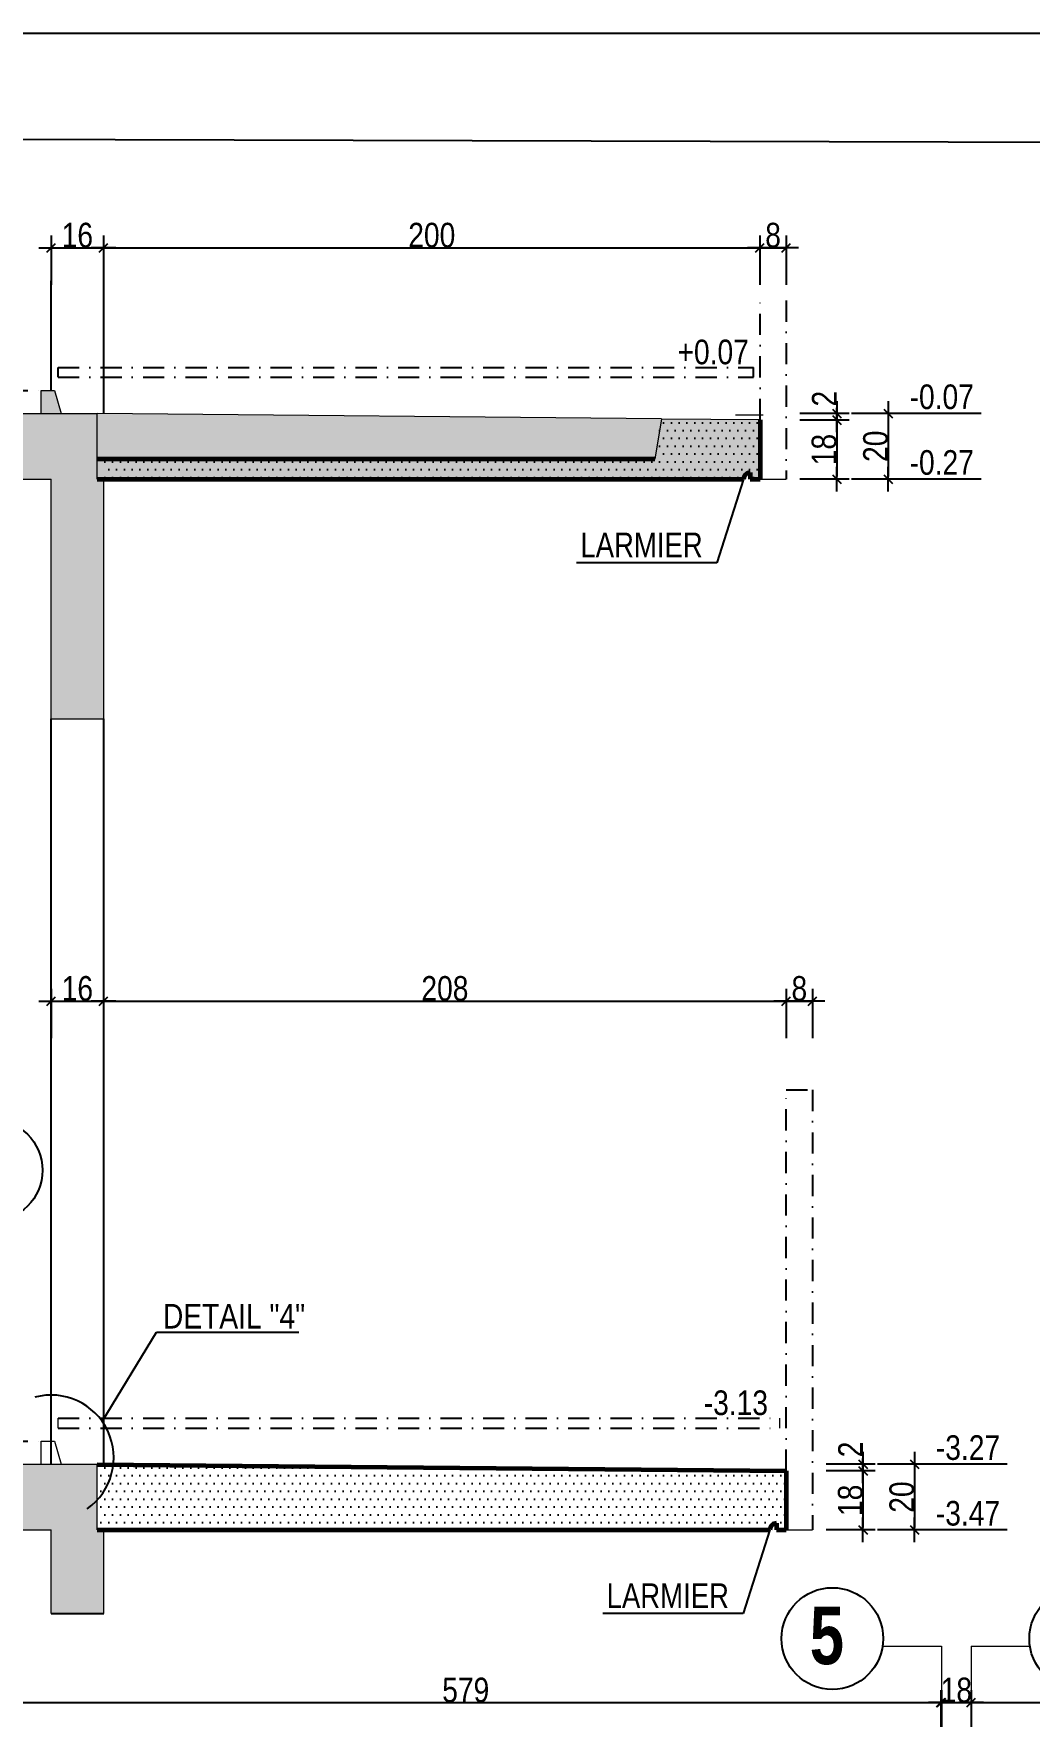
# Model space of a CAD drawing. Header units: centimetres. Extents: x 13865 to 22908, y -23237 to -19037.
# Drawn here: x 19495 to 20102, y -20062 to -19037 of the extents above; entities that cross this region are included whole.
import ezdxf
from ezdxf.enums import TextEntityAlignment as Align

# ---------------------------------------------------------------- set-up
doc = ezdxf.new("R2010")
doc.units = ezdxf.units.CM
doc.header["$LTSCALE"] = 25.4
doc.header["$PDMODE"] = 1
doc.header["$PDSIZE"] = -2
doc.linetypes.add('TIRETPTX2', pattern=[50.8, 25.4, -12.7, 0, -12.7])
for name, color, linetype in [('01_cote_gen', 4, 'Continuous'), ('01_linteaux', 2, 'Continuous'), ('01_poch_BN', 9, 'Continuous'), ('01_texte', 230, 'Continuous'), ('AA_COTES', 2, 'Continuous')]:
    doc.layers.add(name, color=color, linetype=linetype)
doc.layers.add('01_murs_coup', color=5, linetype='Continuous', lineweight=60)
doc.layers.add('01_tram_axes', color=2, linetype='TIRETPTX2', lineweight=9)
doc.styles.add('ARIAL NA', font='ARIALN.TTF')
doc.styles.add('impact', font='impact.ttf')
doc.styles.add('MATTE_TXT', font='arial.ttf')
doc.styles.add('STYLE2', font='ARIALN.TTF')
doc.dimstyles.new('JB25', dxfattribs={"dimscale": 0.1, "dimtxt": 150, "dimasz": 15, "dimexe": 0.1, "dimexo": 0.1, "dimgap": 0.09, "dimtad": 1, "dimdec": 1, "dimlfac": 0.5, "dimdsep": 46, "dimtxsty": 'STYLE2', "dimblk1": 'BOND_G', "dimblk2": 'BOND_D', "dimsah": 1, "dimcen": 1.5, "dimdle": 0.01, "dimse1": 1, "dimse2": 1, "dimclrd": 4, "dimclre": 2, "dimclrt": 6, "dimazin": 2, "dimtfac": 2.333333, "dimtdec": 1, "dimtix": 1, "dimtmove": 2, "dimatfit": 3, "dimldrblk": 'BOND_G', "dimfxl": 1, "dimtolj": 1, "dimtzin": 0, "dimarcsym": 0})
doc.dimstyles.new('JB50', dxfattribs={"dimscale": 0.1, "dimtxt": 150, "dimasz": 15, "dimexe": 0.1, "dimexo": 0.1, "dimgap": 0.09, "dimtad": 1, "dimdec": 1, "dimdsep": 46, "dimtxsty": 'STYLE2', "dimblk1": 'BOND_G', "dimblk2": 'BOND_D', "dimsah": 1, "dimcen": 1.5, "dimdle": 0.01, "dimse1": 1, "dimse2": 1, "dimclrd": 4, "dimclre": 2, "dimclrt": 6, "dimazin": 2, "dimtfac": 2.333333, "dimtdec": 1, "dimtix": 1, "dimtmove": 2, "dimatfit": 3, "dimldrblk": 'BOND_G', "dimfxl": 1, "dimtolj": 1, "dimtzin": 0, "dimarcsym": 0})

# ---------------------------------------------------------------- blocks, each defined once
blk = doc.blocks.new('BOND_G')
at = {"layer": 'AA_COTES', "color": 0}
for p, q in [((0, -5), (0, 15)), ((5, 0), (-5, 0)), ((1.77, 1.77), (-1.77, -1.77))]:
    blk.add_line(p, q, dxfattribs=at)
blk = doc.blocks.new('BOND_D')
at = {"layer": 'AA_COTES', "color": 0}
for p, q in [((5, 0), (-5, 0)), ((-1.77, -1.77), (1.77, 1.77)), ((0, 5), (0, -15))]:
    blk.add_line(p, q, dxfattribs=at)
blk = doc.blocks.new('*D503')
at = {"layer": '01_cote_gen', "color": 4, "lineweight": -2, "ltscale": 0.1, "transparency": 16777216}
blk.add_line((20032, -19909.7), (20032, -19946.7), dxfattribs=at)
at = {"layer": 'Defpoints', "color": 0, "ltscale": 0.1, "transparency": 16777216}
for p in [(19497.5, -19908.2), (19536.7, -19948.2), (20032, -19948.2)]:
    blk.add_point(p, dxfattribs=at)
at = {"layer": '01_cote_gen', "color": 4, "lineweight": -2, "ltscale": 0.1, "transparency": 16777216, "xscale": 1.5, "yscale": 1.5, "zscale": 1.5}
for name, p, rotation in [('BOND_G', (20032, -19908.2), 90), ('BOND_D', (20032, -19948.2), 270)]:
    blk.add_blockref(name, p, dxfattribs=dict(at, rotation=rotation))
at = {"layer": '01_cote_gen', "color": 6, "ltscale": 0.1, "transparency": 16777216, "insert": (20024.3, -19928.2), "char_height": 15, "attachment_point": 5, "rotation": 90, "style": 'STYLE2'}
blk.add_mtext('\\A1;20', dxfattribs=at)
blk = doc.blocks.new('*D504')
at = {"layer": '01_cote_gen', "color": 4, "lineweight": -2, "ltscale": 0.1, "transparency": 16777216}
blk.add_line((20000.6, -19913.7), (20000.6, -19946.7), dxfattribs=at)
at = {"layer": 'Defpoints', "color": 0, "ltscale": 0.1, "transparency": 16777216}
for p in [(19985.5, -19912.2), (19929.5, -19948.2), (20000.6, -19948.2)]:
    blk.add_point(p, dxfattribs=at)
at = {"layer": '01_cote_gen', "color": 4, "lineweight": -2, "ltscale": 0.1, "transparency": 16777216, "xscale": 1.5, "yscale": 1.5, "zscale": 1.5}
for name, p, rotation in [('BOND_G', (20000.6, -19912.2), 90), ('BOND_D', (20000.6, -19948.2), 270)]:
    blk.add_blockref(name, p, dxfattribs=dict(at, rotation=rotation))
at = {"layer": '01_cote_gen', "color": 6, "ltscale": 0.1, "transparency": 16777216, "insert": (19992.9, -19930.2), "char_height": 15, "attachment_point": 5, "rotation": 90, "style": 'STYLE2'}
blk.add_mtext('\\A1;18', dxfattribs=at)
blk = doc.blocks.new('*D505')
at = {"layer": '01_cote_gen', "color": 4, "lineweight": -2, "ltscale": 0.1, "transparency": 16777216}
blk.add_line((20000.6, -19909.7), (20000.6, -19910.7), dxfattribs=at)
at = {"layer": 'Defpoints', "color": 0, "ltscale": 0.1, "transparency": 16777216}
for p in [(20000.6, -19912.2), (20008.1, -19912.2), (20008.8, -19908.2)]:
    blk.add_point(p, dxfattribs=at)
at = {"layer": '01_cote_gen', "color": 4, "lineweight": -2, "ltscale": 0.1, "transparency": 16777216, "xscale": 1.5, "yscale": 1.5, "zscale": 1.5}
for name, p, rotation in [('BOND_G', (20000.6, -19908.2), 90), ('BOND_D', (20000.6, -19912.2), 270)]:
    blk.add_blockref(name, p, dxfattribs=dict(at, rotation=rotation))
at = {"layer": '01_cote_gen', "color": 6, "ltscale": 0.1, "transparency": 16777216, "insert": (19993, -19899.2), "char_height": 15, "attachment_point": 5, "rotation": 90, "style": 'STYLE2'}
blk.add_mtext('\\A1;2', dxfattribs=at)
blk = doc.blocks.new('*D506')
at = {"layer": '01_cote_gen', "color": 4, "lineweight": -2, "ltscale": 0.1, "transparency": 16777216}
blk.add_line((19539.3, -19626.2), (19952.3, -19626.2), dxfattribs=at)
at = {"layer": 'Defpoints', "color": 0, "ltscale": 0.1, "transparency": 16777216}
for p in [(19953.8, -19626.2), (19537.8, -19648.7), (19953.8, -19664)]:
    blk.add_point(p, dxfattribs=at)
at = {"layer": '01_cote_gen', "color": 4, "lineweight": -2, "ltscale": 0.1, "transparency": 16777216, "xscale": 1.5, "yscale": 1.5, "zscale": 1.5, "rotation": 180}
blk.add_blockref('BOND_G', (19537.8, -19626.2), dxfattribs=at)
at = {"layer": '01_cote_gen', "color": 4, "lineweight": -2, "ltscale": 0.1, "transparency": 16777216, "xscale": 1.5, "yscale": 1.5, "zscale": 1.5}
blk.add_blockref('BOND_D', (19953.8, -19626.2), dxfattribs=at)
at = {"layer": '01_cote_gen', "color": 6, "ltscale": 0.1, "transparency": 16777216, "insert": (19745.8, -19618.5), "char_height": 15, "attachment_point": 5, "style": 'STYLE2'}
blk.add_mtext('\\A1;208', dxfattribs=at)
blk = doc.blocks.new('*D507')
at = {"layer": '01_cote_gen', "color": 4, "lineweight": -2, "ltscale": 0.1, "transparency": 16777216}
blk.add_line((19955.3, -19626.2), (19968.3, -19626.2), dxfattribs=at)
at = {"layer": 'Defpoints', "color": 0, "ltscale": 0.1, "transparency": 16777216}
for p in [(19969.8, -19626.2), (19953.8, -19633.7), (19969.8, -19639.2)]:
    blk.add_point(p, dxfattribs=at)
at = {"layer": '01_cote_gen', "color": 4, "lineweight": -2, "ltscale": 0.1, "transparency": 16777216, "xscale": 1.5, "yscale": 1.5, "zscale": 1.5, "rotation": 180}
blk.add_blockref('BOND_G', (19953.8, -19626.2), dxfattribs=at)
at = {"layer": '01_cote_gen', "color": 4, "lineweight": -2, "ltscale": 0.1, "transparency": 16777216, "xscale": 1.5, "yscale": 1.5, "zscale": 1.5}
blk.add_blockref('BOND_D', (19969.8, -19626.2), dxfattribs=at)
at = {"layer": '01_cote_gen', "color": 6, "ltscale": 0.1, "transparency": 16777216, "insert": (19961.8, -19618.5), "char_height": 15, "attachment_point": 5, "style": 'STYLE2'}
blk.add_mtext('\\A1;8', dxfattribs=at)
blk = doc.blocks.new('*D508')
at = {"layer": '01_cote_gen', "color": 4, "lineweight": -2, "ltscale": 200, "transparency": 16777216}
blk.add_line((19507.3, -19626.2), (19536.3, -19626.2), dxfattribs=at)
at = {"layer": 'Defpoints', "color": 0, "ltscale": 200, "transparency": 16777216}
for p in [(19537.8, -19626.2), (19505.8, -19690.7), (19537.8, -19690.7)]:
    blk.add_point(p, dxfattribs=at)
at = {"layer": '01_cote_gen', "color": 4, "lineweight": -2, "ltscale": 200, "transparency": 16777216, "xscale": 1.5, "yscale": 1.5, "zscale": 1.5, "rotation": 180}
blk.add_blockref('BOND_G', (19505.8, -19626.2), dxfattribs=at)
at = {"layer": '01_cote_gen', "color": 4, "lineweight": -2, "ltscale": 200, "transparency": 16777216, "xscale": 1.5, "yscale": 1.5, "zscale": 1.5}
blk.add_blockref('BOND_D', (19537.8, -19626.2), dxfattribs=at)
at = {"layer": '01_cote_gen', "color": 6, "ltscale": 200, "transparency": 16777216, "insert": (19521.8, -19618.5), "char_height": 15, "attachment_point": 5, "style": 'STYLE2'}
blk.add_mtext('\\A1;16', dxfattribs=at)
blk = doc.blocks.new('*D509')
at = {"layer": '01_cote_gen', "color": 4, "lineweight": -2, "ltscale": 0.1, "transparency": 16777216}
blk.add_line((20016, -19269.7), (20016, -19306.7), dxfattribs=at)
at = {"layer": 'Defpoints', "color": 0, "ltscale": 0.1, "transparency": 16777216}
for p in [(19497.5, -19268.2), (19536.7, -19308.2), (20016, -19308.2)]:
    blk.add_point(p, dxfattribs=at)
at = {"layer": '01_cote_gen', "color": 4, "lineweight": -2, "ltscale": 0.1, "transparency": 16777216, "xscale": 1.5, "yscale": 1.5, "zscale": 1.5}
for name, p, rotation in [('BOND_G', (20016, -19268.2), 90), ('BOND_D', (20016, -19308.2), 270)]:
    blk.add_blockref(name, p, dxfattribs=dict(at, rotation=rotation))
at = {"layer": '01_cote_gen', "color": 6, "ltscale": 0.1, "transparency": 16777216, "insert": (20008.3, -19288.2), "char_height": 15, "attachment_point": 5, "rotation": 90, "style": 'STYLE2'}
blk.add_mtext('\\A1;20', dxfattribs=at)
blk = doc.blocks.new('*D510')
at = {"layer": '01_cote_gen', "color": 4, "lineweight": -2, "ltscale": 0.1, "transparency": 16777216}
blk.add_line((19984.6, -19273.7), (19984.6, -19306.7), dxfattribs=at)
at = {"layer": 'Defpoints', "color": 0, "ltscale": 0.1, "transparency": 16777216}
for p in [(19969.5, -19272.2), (19913.5, -19308.2), (19984.6, -19308.2)]:
    blk.add_point(p, dxfattribs=at)
at = {"layer": '01_cote_gen', "color": 4, "lineweight": -2, "ltscale": 0.1, "transparency": 16777216, "xscale": 1.5, "yscale": 1.5, "zscale": 1.5}
for name, p, rotation in [('BOND_G', (19984.6, -19272.2), 90), ('BOND_D', (19984.6, -19308.2), 270)]:
    blk.add_blockref(name, p, dxfattribs=dict(at, rotation=rotation))
at = {"layer": '01_cote_gen', "color": 6, "ltscale": 0.1, "transparency": 16777216, "insert": (19976.9, -19290.2), "char_height": 15, "attachment_point": 5, "rotation": 90, "style": 'STYLE2'}
blk.add_mtext('\\A1;18', dxfattribs=at)
blk = doc.blocks.new('*D511')
at = {"layer": '01_cote_gen', "color": 4, "lineweight": -2, "ltscale": 0.1, "transparency": 16777216}
blk.add_line((19984.6, -19269.7), (19984.6, -19270.7), dxfattribs=at)
at = {"layer": 'Defpoints', "color": 0, "ltscale": 0.1, "transparency": 16777216}
for p in [(19984.6, -19272.2), (19992.1, -19272.2), (19992.8, -19268.2)]:
    blk.add_point(p, dxfattribs=at)
at = {"layer": '01_cote_gen', "color": 4, "lineweight": -2, "ltscale": 0.1, "transparency": 16777216, "xscale": 1.5, "yscale": 1.5, "zscale": 1.5}
for name, p, rotation in [('BOND_G', (19984.6, -19268.2), 90), ('BOND_D', (19984.6, -19272.2), 270)]:
    blk.add_blockref(name, p, dxfattribs=dict(at, rotation=rotation))
at = {"layer": '01_cote_gen', "color": 6, "ltscale": 0.1, "transparency": 16777216, "insert": (19977, -19259.2), "char_height": 15, "attachment_point": 5, "rotation": 90, "style": 'STYLE2'}
blk.add_mtext('\\A1;2', dxfattribs=at)
blk = doc.blocks.new('*D515')
at = {"layer": '01_cote_gen', "color": 4, "lineweight": -2, "transparency": 16777216}
blk.add_line((19539.3, -19167.3), (19936.3, -19167.3), dxfattribs=at)
at = {"layer": 'Defpoints', "color": 0, "transparency": 16777216}
for p in [(19937.8, -19167.3), (19937.8, -19199.4), (19537.8, -19324.7)]:
    blk.add_point(p, dxfattribs=at)
at = {"layer": '01_cote_gen', "color": 4, "lineweight": -2, "transparency": 16777216, "xscale": 1.5, "yscale": 1.5, "zscale": 1.5, "rotation": 180}
blk.add_blockref('BOND_G', (19537.8, -19167.3), dxfattribs=at)
at = {"layer": '01_cote_gen', "color": 4, "lineweight": -2, "transparency": 16777216, "xscale": 1.5, "yscale": 1.5, "zscale": 1.5}
blk.add_blockref('BOND_D', (19937.8, -19167.3), dxfattribs=at)
at = {"layer": '01_cote_gen', "color": 6, "transparency": 16777216, "insert": (19737.8, -19159.7), "char_height": 15, "attachment_point": 5, "style": 'STYLE2'}
blk.add_mtext('\\A1;200', dxfattribs=at)
blk = doc.blocks.new('*D516')
at = {"layer": '01_cote_gen', "color": 4, "lineweight": -2, "transparency": 16777216}
blk.add_line((19939.3, -19167.3), (19952.3, -19167.3), dxfattribs=at)
at = {"layer": 'Defpoints', "color": 0, "transparency": 16777216}
for p in [(19937.8, -19174.8), (19953.8, -19167.3), (19953.8, -19199.4)]:
    blk.add_point(p, dxfattribs=at)
at = {"layer": '01_cote_gen', "color": 4, "lineweight": -2, "transparency": 16777216, "xscale": 1.5, "yscale": 1.5, "zscale": 1.5, "rotation": 180}
blk.add_blockref('BOND_G', (19937.8, -19167.3), dxfattribs=at)
at = {"layer": '01_cote_gen', "color": 4, "lineweight": -2, "transparency": 16777216, "xscale": 1.5, "yscale": 1.5, "zscale": 1.5}
blk.add_blockref('BOND_D', (19953.8, -19167.3), dxfattribs=at)
at = {"layer": '01_cote_gen', "color": 6, "transparency": 16777216, "insert": (19945.8, -19159.7), "char_height": 15, "attachment_point": 5, "style": 'STYLE2'}
blk.add_mtext('\\A1;8', dxfattribs=at)
blk = doc.blocks.new('*D519')
at = {"layer": '01_cote_gen', "color": 4, "lineweight": -2, "transparency": 16777216}
blk.add_line((19507.3, -19167.3), (19536.3, -19167.3), dxfattribs=at)
at = {"layer": 'Defpoints', "color": 0, "transparency": 16777216}
for p in [(19537.8, -19167.3), (19505.8, -19187.5), (19537.8, -19187.5)]:
    blk.add_point(p, dxfattribs=at)
at = {"layer": '01_cote_gen', "color": 4, "lineweight": -2, "transparency": 16777216, "xscale": 1.5, "yscale": 1.5, "zscale": 1.5, "rotation": 180}
blk.add_blockref('BOND_G', (19505.8, -19167.3), dxfattribs=at)
at = {"layer": '01_cote_gen', "color": 4, "lineweight": -2, "transparency": 16777216, "xscale": 1.5, "yscale": 1.5, "zscale": 1.5}
blk.add_blockref('BOND_D', (19537.8, -19167.3), dxfattribs=at)
at = {"layer": '01_cote_gen', "color": 6, "transparency": 16777216, "insert": (19521.8, -19159.7), "char_height": 15, "attachment_point": 5, "style": 'STYLE2'}
blk.add_mtext('\\A1;16', dxfattribs=at)
blk = doc.blocks.new('*D815')
at = {"layer": '01_cote_gen', "color": 4, "lineweight": -2, "transparency": 16777216}
blk.add_line((20068, -20053.4), (20644, -20053.4), dxfattribs=at)
at = {"layer": 'Defpoints', "color": 0, "transparency": 16777216}
for p in [(20645.5, -20053.4), (20066.5, -20139.5), (20645.5, -20139.5)]:
    blk.add_point(p, dxfattribs=at)
at = {"layer": '01_cote_gen', "color": 4, "lineweight": -2, "transparency": 16777216, "xscale": 1.5, "yscale": 1.5, "zscale": 1.5, "rotation": 180}
blk.add_blockref('BOND_G', (20066.5, -20053.4), dxfattribs=at)
at = {"layer": '01_cote_gen', "color": 4, "lineweight": -2, "transparency": 16777216, "xscale": 1.5, "yscale": 1.5, "zscale": 1.5}
blk.add_blockref('BOND_D', (20645.5, -20053.4), dxfattribs=at)
at = {"layer": '01_cote_gen', "color": 6, "transparency": 16777216, "insert": (20356, -20045.8), "char_height": 15, "attachment_point": 5, "style": 'STYLE2'}
blk.add_mtext('\\A1;579', dxfattribs=at)
blk = doc.blocks.new('*D816')
at = {"layer": '01_cote_gen', "color": 4, "lineweight": -2, "transparency": 16777216}
blk.add_line((20050, -20053.4), (20065, -20053.4), dxfattribs=at)
at = {"layer": 'Defpoints', "color": 0, "transparency": 16777216}
for p in [(20066.5, -20053.4), (20066.5, -20060.9), (20048.5, -20075.9)]:
    blk.add_point(p, dxfattribs=at)
at = {"layer": '01_cote_gen', "color": 4, "lineweight": -2, "transparency": 16777216, "xscale": 1.5, "yscale": 1.5, "zscale": 1.5, "rotation": 180}
blk.add_blockref('BOND_G', (20048.5, -20053.4), dxfattribs=at)
at = {"layer": '01_cote_gen', "color": 4, "lineweight": -2, "transparency": 16777216, "xscale": 1.5, "yscale": 1.5, "zscale": 1.5}
blk.add_blockref('BOND_D', (20066.5, -20053.4), dxfattribs=at)
at = {"layer": '01_cote_gen', "color": 6, "transparency": 16777216, "insert": (20057.5, -20045.8), "char_height": 15, "attachment_point": 5, "style": 'STYLE2'}
blk.add_mtext('\\A1;18', dxfattribs=at)
blk = doc.blocks.new('*D818')
at = {"layer": '01_cote_gen', "color": 4, "lineweight": -2, "transparency": 16777216}
blk.add_line((19470.5, -20053.4), (20046.5, -20053.4), dxfattribs=at)
at = {"layer": 'Defpoints', "color": 0, "transparency": 16777216}
for p in [(20048, -20053.4), (19469, -20158.7), (20048, -20158.7)]:
    blk.add_point(p, dxfattribs=at)
at = {"layer": '01_cote_gen', "color": 4, "lineweight": -2, "transparency": 16777216, "xscale": 1.5, "yscale": 1.5, "zscale": 1.5, "rotation": 180}
blk.add_blockref('BOND_G', (19469, -20053.4), dxfattribs=at)
at = {"layer": '01_cote_gen', "color": 4, "lineweight": -2, "transparency": 16777216, "xscale": 1.5, "yscale": 1.5, "zscale": 1.5}
blk.add_blockref('BOND_D', (20048, -20053.4), dxfattribs=at)
at = {"layer": '01_cote_gen', "color": 6, "transparency": 16777216, "insert": (19758.5, -20045.8), "char_height": 15, "attachment_point": 5, "style": 'STYLE2'}
blk.add_mtext('\\A1;579', dxfattribs=at)

msp = doc.modelspace()

# ---------------------------------------------------------------- hatches: boundary and pattern name
at = {"layer": '01_linteaux'}
h = msp.add_hatch(dxfattribs=at)
h.set_pattern_fill('DOTS', color=256, scale=3)
h.paths.add_polyline_path([(19937.83, -19271.99), (19877.83, -19271.39), (19873.83, -19295.99), (19533.83, -19295.99), (19533.83, -19308.18), (19927.83, -19308.18, -0.4142136), (19931.83, -19304.18), (19931.83, -19308.18), (19937.83, -19308.18)])
h.paths.add_polyline_path([(20735.13, -19271.99), (20675.13, -19271.39), (20351.13, -19268.37), (20351.13, -19308.18), (20725.13, -19308.18, -0.4142136), (20729.13, -19304.18), (20729.13, -19308.18), (20735.13, -19308.18)])
at = {"layer": '01_linteaux', "ltscale": 10}
h = msp.add_hatch(dxfattribs=at)
h.set_pattern_fill('DOTS', color=256, scale=3)
h.set_pattern_definition([(0, (-230.6135, 0), (2.38125, 4.7625), [0, -4.7625])])
edge = h.paths.add_edge_path()
edge.add_line((19597.83, -19296.22), (19537.83, -19295.75))
edge.add_line((19537.83, -19295.75), (19537.83, -19307.99))
edge.add_line((19537.83, -19307.99), (19927.83, -19307.99))
edge.add_arc((19931.83, -19307.99), 4, 90, 180, ccw=False)
edge.add_line((19931.83, -19303.99), (19931.83, -19307.99))
edge.add_line((19931.83, -19307.99), (19937.83, -19307.99))
edge.add_line((19937.83, -19307.99), (19937.83, -19271.99))
edge.add_line((19937.83, -19271.99), (19877.83, -19271.39))
edge.add_line((19877.83, -19271.39), (19873.83, -19295.99))
edge.add_line((19873.83, -19295.99), (19601.83, -19295.99))
edge.add_line((19601.83, -19295.99), (19597.83, -19296.22))
h = msp.add_hatch(dxfattribs=at)
h.set_pattern_fill('DOTS', color=256, scale=3)
h.set_pattern_definition([(0, (1664.853, 5940.477), (2.38125, 4.7625), [0, -4.7625])])
edge = h.paths.add_edge_path()
edge.add_line((19953.83, -19912.18), (19533.83, -19908.35))
edge.add_line((19533.83, -19908.35), (19533.83, -19948.18))
edge.add_line((19533.83, -19948.18), (19927.83, -19948.18))
edge.add_arc((19931.83, -19948.18), 4, 90, 180, ccw=False)
edge.add_line((19931.83, -19944.18), (19931.83, -19948.18))
edge.add_line((19931.83, -19948.18), (19953.83, -19948.18))
edge.add_line((19953.83, -19948.18), (19953.83, -19912.18))
at = {"layer": '01_poch_BN'}
h = msp.add_hatch(color=256, dxfattribs=at)
h.dxf.hatch_style = 1
h.paths.add_polyline_path([(19877.83, -19271.39), (19533.83, -19268.18), (19533.83, -19295.99), (19873.83, -19295.99)])
h.paths.add_polyline_path([(19533.83, -19268.18), (19426.88, -19268.18), (19426.88, -19308.18), (19505.83, -19308.18), (19505.83, -19454.18), (19537.83, -19454.18), (19537.83, -19308.18), (19533.83, -19308.18)])
h.paths.add_polyline_path([(19507.83, -19254.18), (19499.83, -19254.18), (19499.83, -19268.18), (19511.83, -19268.18)])
h = msp.add_hatch(color=256, dxfattribs=at)
h.dxf.hatch_style = 1
h.paths.add_polyline_path([(19533.83, -19908.18), (19426.88, -19908.18), (19426.88, -19948.18), (19505.83, -19948.18), (19505.83, -19999.14), (19537.83, -19999.14), (19537.83, -19948.18), (19533.83, -19948.18)])

# ---------------------------------------------------------------- linework, layer by layer
at = {"layer": '01_cote_gen'}
msp.add_line((22907.91, -19036.88), (14000.35, -19036.88), dxfattribs=at)
at = {"layer": '01_linteaux', "ltscale": 0.1}
for p, q in [((19505.83, -19254.18), (19505.83, -19187.52)), ((19537.83, -19268.35), (19537.83, -19189.87)), ((19505.83, -19908.35), (19505.83, -19454.18)), ((19537.83, -19908.35), (19537.83, -19454.18))]:
    msp.add_line(p, q, dxfattribs=at)
at = {"layer": '01_linteaux', "linetype": 'TIRETPTX2', "ltscale": 0.02}
for p, q in [((19937.83, -19272.18), (19937.83, -19199.4)), ((19953.83, -19199.4), (19953.83, -19308.18)), ((19510.02, -19240.18), (19933.83, -19240.18)), ((19510.02, -19246.18), (19510.02, -19240.18)), ((19510.02, -19246.18), (19933.83, -19246.18)), ((19933.83, -19246.18), (19933.83, -19240.18)), ((19426.88, -19254.18), (19499.83, -19254.18)), ((19953.83, -19912.18), (19953.83, -19680.18)), ((19953.83, -19680.18), (19969.83, -19680.18)), ((19969.83, -19680.18), (19969.83, -19948.18)), ((19510.02, -19880.18), (19949.83, -19880.18)), ((19510.02, -19886.18), (19949.83, -19886.18)), ((19426.88, -19894.18), (19499.83, -19894.18))]:
    msp.add_line(p, q, dxfattribs=at)
at = {"layer": '01_murs_coup', "linetype": 'Continuous', "lineweight": 5}
for p, q in [((19499.83, -19268.18), (19499.83, -19254.18)), ((19499.83, -19254.18), (19507.83, -19254.18)), ((19507.83, -19254.18), (19511.83, -19268.18)), ((19426.88, -19268.18), (19533.83, -19268.18)), ((19533.83, -19308.18), (19533.83, -19268.18)), ((19877.83, -19271.39), (19533.83, -19268.18)), ((19426.88, -19308.18), (19505.83, -19308.18)), ((19505.83, -19454.18), (19505.83, -19308.18)), ((19537.83, -19454.18), (19537.83, -19308.18)), ((19505.83, -19454.18), (19537.83, -19454.18)), ((19499.83, -19908.18), (19499.83, -19894.18)), ((19499.83, -19894.18), (19507.83, -19894.18)), ((19507.83, -19894.18), (19511.83, -19908.18)), ((19426.88, -19908.18), (19533.83, -19908.18)), ((19533.83, -19948.18), (19533.83, -19908.18)), ((19426.88, -19948.18), (19505.83, -19948.18)), ((19505.83, -19999.14), (19505.83, -19948.18)), ((19537.83, -19999.14), (19537.83, -19948.18))]:
    msp.add_line(p, q, dxfattribs=at)
at = {"layer": '01_murs_coup', "linetype": 'Continuous', "lineweight": 0}
for q in [(19873.83, -19295.99), (19937.83, -19271.99)]:
    msp.add_line((19877.83, -19271.39), q, dxfattribs=at)
at = {"layer": '01_murs_coup'}
for p, q in [((19937.83, -19272.18), (19937.83, -19308.18)), ((19873.83, -19295.99), (19533.83, -19295.99)), ((19533.83, -19308.18), (19927.83, -19308.18)), ((19931.83, -19304.18), (19931.83, -19308.18)), ((19931.83, -19308.18), (19937.83, -19308.18)), ((19533.83, -19908.32), (19953.83, -19912.18)), ((19953.83, -19912.18), (19953.83, -19948.18)), ((19533.83, -19948.18), (19943.83, -19948.18)), ((19947.83, -19944.18), (19947.83, -19948.18)), ((19947.83, -19948.18), (19953.83, -19948.18))]:
    msp.add_line(p, q, dxfattribs=at)
for centre in [(19931.83, -19308.18), (19947.83, -19948.18)]:
    msp.add_arc(centre, 4, 90, 180, dxfattribs=at)
at = {"layer": '01_poch_BN'}
msp.add_line((19505.83, -19999.14), (19537.83, -19999.14), dxfattribs=at)
at = {"layer": '01_texte'}
for p, q in [((22857.91, -19110.66), (14050.35, -19086.45)), ((20072.55, -19268.18), (20022.83, -19268.18)), ((19927.83, -19308.18), (19911.48, -19359.12)), ((20072.55, -19308.18), (20022.83, -19308.18)), ((19911.48, -19359.12), (19825.96, -19359.12)), ((19536.94, -19882.17), (19570.13, -19827.7)), ((19570.13, -19827.7), (19656.85, -19827.7)), ((20088.55, -19908.18), (20038.83, -19908.18)), ((19943.83, -19948.18), (19927.48, -19999.12)), ((20088.55, -19948.18), (20038.83, -19948.18)), ((19927.48, -19999.12), (19841.96, -19999.12))]:
    msp.add_line(p, q, dxfattribs=at)
for centre in [(19469.53, -19729.16), (19981.94, -20014.38), (20132.97, -20014.38)]:
    msp.add_circle(centre, 30.98, dxfattribs=at)
msp.add_arc((19505.83, -19904.18), 38.11, 305.26313, 105.21393, dxfattribs=at)
at = {"layer": '01_tram_axes', "ltscale": 0.5}
for p, q in [((19939.83, -19269.29), (19922.84, -19269.29)), ((19937.83, -19308.18), (19953.83, -19308.18)), ((19510.02, -19886.18), (19510.02, -19880.18)), ((19949.83, -19886.18), (19949.83, -19880.18)), ((19953.83, -19948.18), (19969.83, -19948.18))]:
    msp.add_line(p, q, dxfattribs=at)
at = {"layer": '01_tram_axes', "ltscale": 2}
for p, q in [((20012.92, -20019.02), (20048.46, -20019.02)), ((20048.46, -20019.02), (20048.53, -20047.56)), ((20066.46, -20019.02), (20101.99, -20019.02)), ((20066.46, -20019.02), (20066.53, -20047.56))]:
    msp.add_line(p, q, dxfattribs=at)

# ---------------------------------------------------------------- texts
at = {"layer": '01_texte', "style": 'ARIAL NA'}
for s, p in [('+0.07', (19887.55, -19238.25)), ('-0.07', (20029.01, -19265.56)), ('-0.27', (20029.01, -19305.56)), ('DETAIL "4"', (19573.95, -19825.54)), ('-3.13', (19903.55, -19878.25)), ('-3.27', (20045.01, -19905.56)), ('-3.47', (20045.01, -19945.56))]:
    msp.add_text(s, height=15, dxfattribs=at).set_placement(p)
at = {"layer": '01_texte', "style": 'MATTE_TXT', "width": 0.8}
for p in [(19865.63, -19360.28), (19881.63, -20000.28)]:
    msp.add_text('LARMIER', height=15, dxfattribs=at).set_placement(p, align=Align.BOTTOM_CENTER)
at = {"layer": '01_texte', "style": 'impact'}
msp.add_text('5', height=35, dxfattribs=at).set_placement((19978.6, -20012.5), align=Align.MIDDLE_CENTER)

# ---------------------------------------------------------------- dimensions: what is measured, and where the dimension line sits
at = {"layer": '01_cote_gen'}
for base, p1, p2, dimstyle, picture, middle in [((19537.83, -19167.34), (19505.83, -19187.52), (19537.83, -19187.52), 'JB25', '*D519', (19521.83, -19159.67)), ((19937.83, -19167.34), (19537.83, -19324.67), (19937.83, -19199.4), 'JB25', '*D515', (19737.83, -19159.67)), ((19953.83, -19167.34), (19937.83, -19174.84), (19953.83, -19199.4), 'JB25', '*D516', (19945.83, -19159.67)), ((20048.05, -20053.44), (19469.05, -20158.7), (20048.05, -20158.69), 'JB50', '*D818', (19758.55, -20045.78)), ((20066.54, -20053.44), (20048.54, -20075.94), (20066.54, -20060.94), 'JB50', '*D816', (20057.54, -20045.78)), ((20645.54, -20053.44), (20066.54, -20139.5), (20645.54, -20139.49), 'JB50', '*D815', (20356.04, -20045.78))]:
    dim = msp.add_linear_dim(base=base, p1=p1, p2=p2, dimstyle=dimstyle, dxfattribs=at)
    dim.commit()
    dim.dimension.update_dxf_attribs({"geometry": picture, "text_midpoint": middle})
at = {"layer": '01_cote_gen', "ltscale": 0.1}
for base, p1, p2, picture, middle in [((19984.59, -19272.18), (19992.83, -19268.18), (19992.09, -19272.18), '*D511', (19977.05, -19259.18)), ((20000.59, -19912.18), (20008.83, -19908.18), (20008.09, -19912.18), '*D505', (19993.05, -19899.18))]:
    dim = msp.add_linear_dim(base=base, p1=p1, p2=p2, angle=90, dimstyle='JB25', dxfattribs=at)
    dim.commit()
    dim.dimension.update_dxf_attribs({"geometry": picture, "text_midpoint": middle, "dimtype": 160})
for base, p1, p2, picture, middle in [((20016, -19308.18), (19497.49, -19268.18), (19536.69, -19308.18), '*D509', (20008.33, -19288.18)), ((19984.59, -19308.18), (19969.52, -19272.18), (19913.49, -19308.18), '*D510', (19976.92, -19290.18)), ((20032, -19948.18), (19497.49, -19908.18), (19536.69, -19948.18), '*D503', (20024.33, -19928.18)), ((20000.59, -19948.18), (19985.52, -19912.18), (19929.49, -19948.18), '*D504', (19992.92, -19930.18))]:
    dim = msp.add_linear_dim(base=base, p1=p1, p2=p2, angle=90, dimstyle='JB25', dxfattribs=at)
    dim.commit()
    dim.dimension.update_dxf_attribs({"geometry": picture, "text_midpoint": middle})
at = {"layer": '01_cote_gen', "ltscale": 200}
dim = msp.add_linear_dim(base=(19537.83, -19626.2), p1=(19505.83, -19690.74), p2=(19537.83, -19690.74), dimstyle='JB25', dxfattribs=at)
dim.commit()
dim.dimension.update_dxf_attribs({"geometry": '*D508', "text_midpoint": (19521.83, -19618.54)})
at = {"layer": '01_cote_gen', "ltscale": 0.1}
for base, p1, p2, picture, middle in [((19953.83, -19626.2), (19537.83, -19648.7), (19953.83, -19664.01), '*D506', (19745.83, -19618.54)), ((19969.83, -19626.2), (19953.83, -19633.7), (19969.83, -19639.22), '*D507', (19961.83, -19618.54))]:
    dim = msp.add_linear_dim(base=base, p1=p1, p2=p2, dimstyle='JB25', dxfattribs=at)
    dim.commit()
    dim.dimension.update_dxf_attribs({"geometry": picture, "text_midpoint": middle})

doc.saveas('drawing.dxf')
